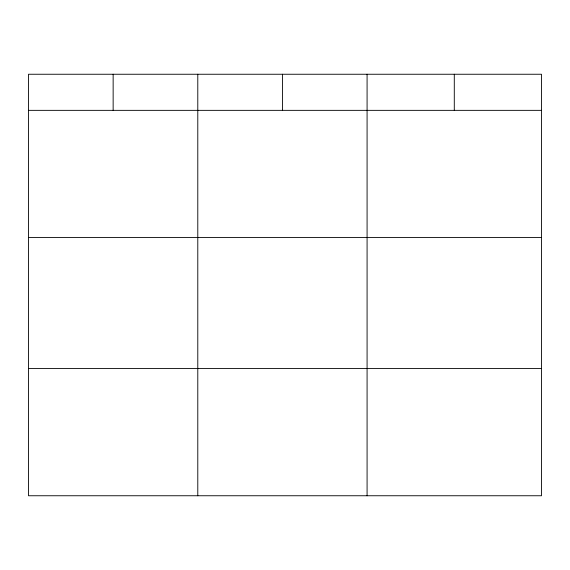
<?xml version="1.0" encoding="UTF-8"?>
<svg xmlns="http://www.w3.org/2000/svg" width="570" height="570" viewBox="0 0 570 570"><rect width="100%" height="100%" fill="white"/><g stroke="black" fill="none" stroke-linecap="round" stroke-linejoin="round"><path stroke-width="0.85" d="M541.5 237.533L541.5 74.25L28.5 74.25L28.5 495.75L541.5 495.75L541.5 237.533L28.5 237.533M28.5 110.352L541.5 110.352M28.5 368.569L541.5 368.569M454.29 74.25L454.29 110.352M367.08 74.25L367.08 495.75M282.435 74.25L282.435 110.352M197.79 74.25L197.79 495.75M113.145 74.25L113.145 110.352"/></g></svg>
